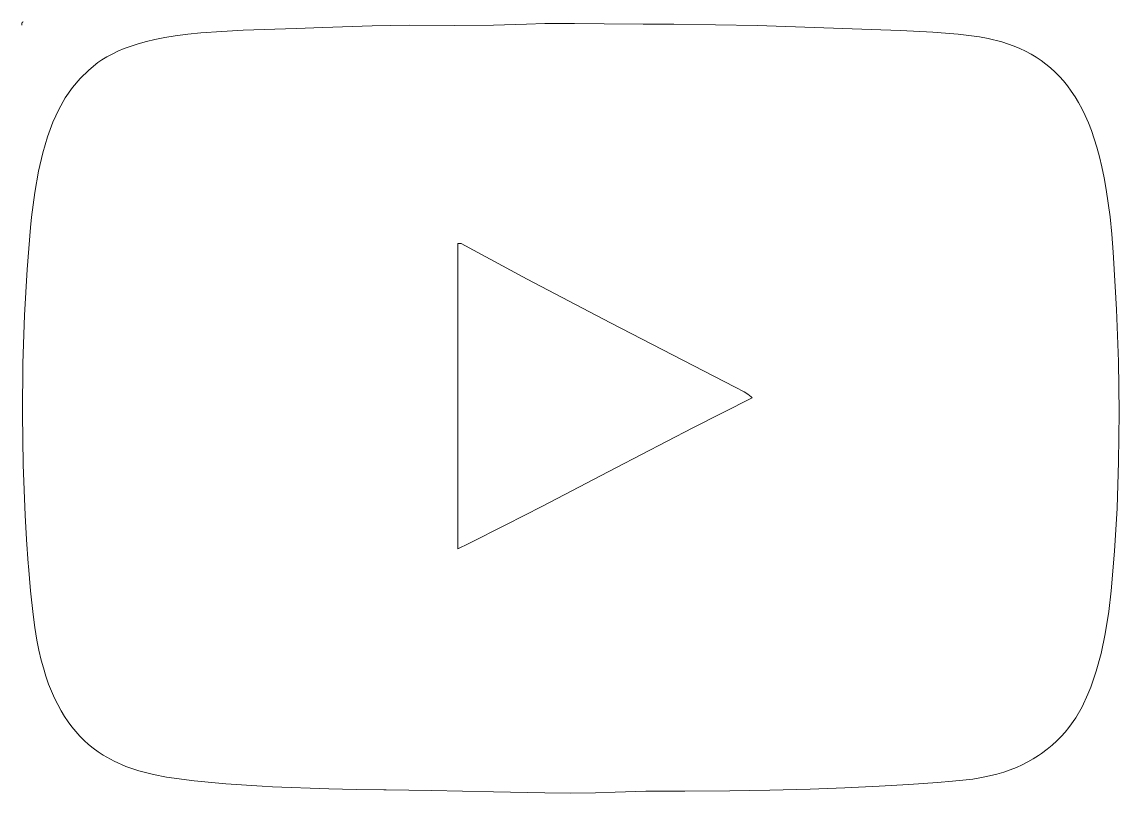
# Model space of a CAD drawing. Extents: x 137 to 285, y 95 to 199.
import ezdxf

# ---------------------------------------------------------------- set-up
doc = ezdxf.new("R2010")
doc.units = 0

msp = doc.modelspace()

# ---------------------------------------------------------------- linework, layer by layer
at = {"color": 7, "lineweight": 13}
for points in [[(136.768448, 198.570618), (136.772919, 198.855438), (136.789993, 198.910675), (136.83609, 198.973053), (136.913086, 199.004517)], [(189.127716, 198.570618), (184.059326, 198.501083), (177.409729, 198.276215), (173.796005, 198.136688)], [(204.893356, 198.71524), (200.441177, 198.573639), (195.237045, 198.544342), (189.127716, 198.570618)], [(220.658997, 198.71524), (215.416077, 198.768372), (211.376663, 198.81601), (207.396194, 198.796478), (204.893356, 198.71524)], [(251.467072, 197.99205), (243.813507, 198.27536), (236.064575, 198.505035), (230.425354, 198.625748), (224.822052, 198.697983), (220.658997, 198.71524)], [(173.796005, 198.136688), (166.646667, 197.883072), (163.745178, 197.73439), (160.90918, 197.520782), (159.158478, 197.339737), (157.453033, 197.115234), (156.06842, 196.889496), (154.724792, 196.624817), (153.577347, 196.355957), (152.468033, 196.051056), (151.498932, 195.741653), (150.565689, 195.398499), (149.739822, 195.050903), (148.947906, 194.671417), (148.24118, 194.287231), (147.566864, 193.872681), (147.037811, 193.50824)], [(266.075623, 196.979584), (263.22052, 197.339142), (259.809479, 197.618729), (255.420563, 197.839386), (251.467072, 197.99205)], [(284.155487, 167.907166), (283.960846, 170.324265), (283.722107, 172.677979), (283.488251, 174.552551), (283.214966, 176.377289), (282.938965, 177.935822), (282.626099, 179.451126), (282.308472, 180.784271), (281.955872, 182.07843), (281.597778, 183.236084), (281.206299, 184.357849), (280.808899, 185.372223), (280.379395, 186.353058), (279.943359, 187.246948), (279.476288, 188.1091), (279.001678, 188.899582), (278.496796, 189.659729), (277.982849, 190.360016), (277.439148, 191.030991), (276.884094, 191.651398), (276.29953, 192.243134), (275.700653, 192.791595), (275.072144, 193.311646), (274.425598, 193.794022), (273.749054, 194.247925), (273.049957, 194.668152), (272.320129, 195.059479), (271.562592, 195.419739), (270.773254, 195.750336), (269.09436, 196.321075), (267.267517, 196.769135), (266.075623, 196.979584)], [(147.037811, 193.50824), (145.788284, 192.504303), (144.642532, 191.381409), (143.591354, 190.13002), (142.62767, 188.736908), (141.746384, 187.184814), (140.944138, 185.451691), (140.21904, 183.509308), (139.570099, 181.32077), (138.996704, 178.835754), (138.497498, 175.980682), (138.068497, 172.636322), (137.925552, 171.233856)], [(137.925552, 171.233856), (137.461121, 165.552017), (137.117661, 159.408188), (136.910995, 152.882813), (136.853699, 146.095001), (136.952957, 139.202591), (137.208328, 132.394501), (137.391373, 129.09491), (137.610306, 125.873581), (137.636276, 125.527969)], [(195.636475, 169.06427), (195.853424, 169.06427), (196.070389, 169.06427)], [(195.636475, 127.842194), (195.636475, 148.453232), (195.636475, 169.06427)], [(196.070389, 169.06427), (205.021973, 164.266937), (216.273926, 158.3936), (233.097946, 149.682663)], [(283.86618, 122.201279), (284.324341, 127.5242), (284.666168, 133.338287), (284.876648, 139.603256), (284.942657, 146.247284), (284.854584, 153.160522), (284.608551, 160.191223), (284.208832, 167.148529), (284.155487, 167.907166)], [(233.097946, 149.682663), (234.313431, 149.049438), (234.815094, 148.734818), (235.278427, 148.365585), (235.41217, 148.236267)], [(235.41217, 148.236267), (227.386551, 144.180511), (216.978683, 138.77478), (207.086243, 133.624847), (202.112076, 131.077789), (197.103149, 128.56543), (195.636475, 127.842194)], [(137.636276, 125.527969), (137.916153, 122.192047), (138.267227, 118.974731), (138.509933, 117.229805), (138.793823, 115.536133), (139.06752, 114.163818), (139.378601, 112.833656), (139.661224, 111.787277)], [(281.118042, 109.183777), (281.862701, 111.353729), (282.509338, 113.728287), (283.066376, 116.378281), (283.541046, 119.406097), (283.86618, 122.201279)], [(139.661224, 111.787277), (140.003448, 110.672073), (140.376816, 109.598145), (140.75946, 108.62133), (141.172256, 107.681625), (141.59491, 106.820343), (142.046951, 105.993019), (142.510178, 105.229736), (143.002335, 104.498032), (143.507782, 103.819069), (144.042023, 103.169945), (144.59256, 102.564621), (145.172058, 101.987953), (145.771835, 101.448105), (146.401123, 100.936195), (147.055573, 100.455841), (147.740479, 100.003166), (149.204193, 99.18129), (150.809036, 98.466652), (152.5746, 97.858742), (154.523438, 97.360229), (156.294693, 97.034103)], [(274.464661, 100.216164), (275.220337, 100.782372), (275.923676, 101.36084), (276.552368, 101.930084), (277.13916, 102.51606), (277.677704, 103.110512), (278.181671, 103.726212), (279.10257, 105.039429), (279.942993, 106.515976), (280.741211, 108.240967), (281.118042, 109.183777)], [(262.459625, 96.455551), (263.860565, 96.592209), (265.196259, 96.766319), (266.349365, 96.958221), (267.454742, 97.185318), (268.440552, 97.429573), (269.389557, 97.707832), (270.256805, 98.004486), (271.094696, 98.334755), (271.876343, 98.686394), (272.633911, 99.072021), (273.354004, 99.483879), (274.054077, 99.930893), (274.464661, 100.216164)], [(156.294693, 97.034103), (160.041626, 96.53334), (164.291183, 96.12204), (169.195496, 95.801331), (170.613953, 95.732361)], [(232.374756, 95.153801), (237.770584, 95.25737), (243.228668, 95.408875), (247.918365, 95.582016), (252.557037, 95.798729), (256.537994, 96.027016), (260.415497, 96.294037), (262.459625, 96.455551)], [(170.613953, 95.732361), (178.199402, 95.430862), (181.90477, 95.337433), (185.626465, 95.298706), (185.945663, 95.298439)], [(185.945663, 95.298439), (192.071289, 95.231735), (200.463348, 95.022049), (207.408737, 94.883568), (210.836716, 94.871323), (214.236023, 94.918816), (216.898392, 95.009163)], [(216.898392, 95.009163), (221.027252, 95.121956), (226.310349, 95.136803), (232.374756, 95.153801)]]:
    msp.add_lwpolyline(points, dxfattribs=at)

doc.saveas('drawing.dxf')
